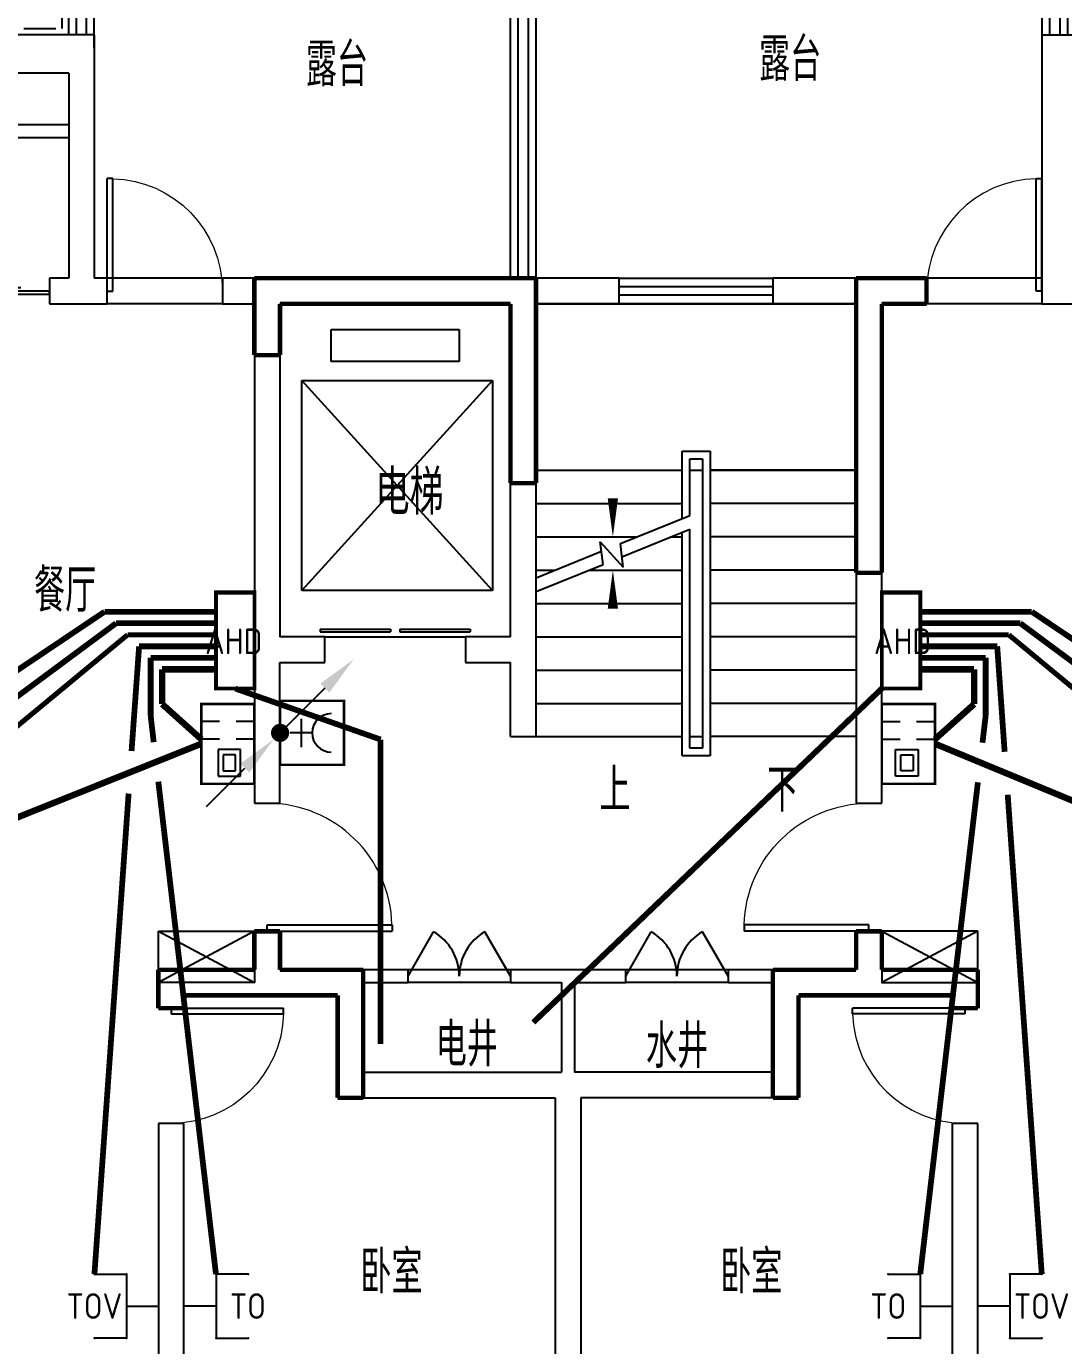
# Model space of a CAD drawing. Extents: x -993182 to -819982, y 169304 to 600104.
# Drawn here: x -854380 to -846278, y 336799 to 347101 of the extents above; entities that cross this region are included whole.
import ezdxf
from ezdxf.enums import TextEntityAlignment as Align

# ---------------------------------------------------------------- set-up
doc = ezdxf.new("R2010")
doc.units = 0
doc.header["$LTSCALE"] = 1000
doc.header["$MEASUREMENT"] = 0
doc.linetypes.add('DASH', pattern=[0.35, 0.25, -0.1])
for name, color, linetype in [('DIM_SYMB', 3, 'Continuous'), ('EQUIP-安防', 3, 'Continuous'), ('EQUIP-消防', 3, 'Continuous'), ('EQUIP-通讯', 3, 'Continuous'), ('kan', 146, 'Continuous'), ('LWIRE', 4, 'Continuous'), ('PUB_TEXT', 7, 'Continuous'), ('STAIR', 2, 'Continuous'), ('WALL', 4, 'Continuous'), ('WINDOW', 2, 'Continuous'), ('WIRE-信号', 4, 'TG_S'), ('WIRE-综合布线', 5, 'TG_GCS'), ('WIRE-网络', 6, 'TG_TD'), ('WIRE-通讯', 4, 'TG_TP'), ('家具', 187, 'Continuous'), ('屋面', 139, 'Continuous'), ('栏杆', 169, 'Continuous'), ('面层', 215, 'Continuous')]:
    doc.layers.add(name, color=color, linetype=linetype)
doc.styles.add('_TCH_DIM', font='SIMPLEX', dxfattribs={"bigfont": 'GBCBIG'})
doc.styles.add('_TEL_ATTDEF', font='GBENOR', dxfattribs={"width": 0.8, "height": 3, "bigfont": 'GBCBIG'})
doc.styles.add('_TEL_DIM', font='ICED', dxfattribs={"width": 0.8, "height": 3.5, "bigfont": 'BZHZ'})
doc.styles.add('hnurban', font='tssdeng.shx', dxfattribs={"width": 0.8, "bigfont": 'tssdchn.shx'})
doc.styles.get("Standard").update_dxf_attribs({"font": 'gbenor.shx', "bigfont": 'gbcbig.shx'})
doc.styles.add('TG_LINETYPE', font='ICED', dxfattribs={"width": 0.8, "height": 2, "bigfont": 'BZHZ'})
doc.linetypes.add('TG_GCS', pattern='A,1,-0.6,["GCS",TG_LINETYPE,S=0.1,R=0,X=-0.52,Y=-0.1],0', length=1.6)
doc.linetypes.add('TG_S', pattern='A,1,-0.3,["S",TG_LINETYPE,S=0.1,R=0,X=-0.23,Y=-0.1],0', length=1.3)
doc.linetypes.add('TG_TD', pattern='A,1,-0.45,["TD",TG_LINETYPE,S=0.1,R=0,X=-0.38,Y=-0.1],0', length=1.45)
doc.linetypes.add('TG_TD+TV', pattern='A,1,-0.9,["TD+TV",TG_LINETYPE,S=0.1,R=0,X=-0.82,Y=-0.1],0', length=1.9)
doc.linetypes.add('TG_TP', pattern='A,1,-0.45,["TP",TG_LINETYPE,S=0.1,R=0,X=-0.38,Y=-0.1],0', length=1.45)
doc.linetypes.add('TG_WS', pattern='A,1,-0.45,["WS",TG_LINETYPE,S=0.1,R=0,X=-0.38,Y=-0.1],0', length=1.45)

# ---------------------------------------------------------------- blocks, each defined once
blk = doc.blocks.new('q3')
at = {"color": 3, "const_width": 35}
for points in [[(-482886, -443888), (-482886, -443288)], [(-482886, -443288), (-480686, -443288)], [(-480686, -444888), (-480686, -443288)], [(-478186, -445588), (-478186, -443288)], [(-478186, -443288), (-477636, -443288)], [(-477636, -443288), (-477636, -443488)], [(-482686, -443888), (-482686, -443488)], [(-482686, -443488), (-480886, -443488)], [(-480886, -444888), (-480886, -443488)], [(-477986, -445588), (-477986, -443488)], [(-477986, -443488), (-477636, -443488)], [(-482686, -443888), (-482886, -443888)], [(-480686, -444888), (-480886, -444888)], [(-477986, -445588), (-478186, -445588)], [(-482886, -448688), (-482886, -448388)], [(-482886, -448388), (-482686, -448388)], [(-482686, -448688), (-482686, -448388)], [(-478186, -448688), (-478186, -448388)], [(-478186, -448388), (-477986, -448388)], [(-477986, -448688), (-477986, -448388)], [(-483636, -448688), (-482886, -448688)], [(-483636, -448988), (-483636, -448688)], [(-482686, -448688), (-482036, -448688)], [(-482036, -449688), (-482036, -448688)], [(-478836, -448688), (-478186, -448688)], [(-478836, -449688), (-478836, -448688)], [(-477986, -448688), (-477236, -448688)], [(-477236, -448988), (-477236, -448688)], [(-483436, -448888), (-482886, -448888)], [(-483436, -448988), (-483436, -448888)], [(-482886, -448888), (-482236, -448888)], [(-482236, -449688), (-482236, -448888)], [(-478636, -448888), (-477986, -448888)], [(-478636, -449688), (-478636, -448888)], [(-477986, -448888), (-477436, -448888)], [(-477436, -448988), (-477436, -448888)], [(-483436, -448988), (-483636, -448988)], [(-477236, -448988), (-477436, -448988)], [(-482036, -449688), (-482236, -449688)], [(-478636, -449688), (-478836, -449688)]]:
    blk.add_lwpolyline(points, dxfattribs=at)
blk = doc.blocks.new('$DorLib2D$00000231')
at = {"color": 0}
for p, q in [((-0.5, 0), (-0.25, 0.433)), ((0.5, 0), (0.25, 0.433))]:
    blk.add_line(p, q, dxfattribs=at)
for centre, start, end in [((-0.5, 0), 0, 60), ((0.5, 0), 120, 180)]:
    blk.add_arc(centre, 0.5, start, end, dxfattribs=at)
blk = doc.blocks.new('$DorLib2D$00000001')
for p, q in [((0.45, 0.975), (0.5, 0.975)), ((0.45, 0), (0.45, 0.975)), ((0.5, 0), (0.5, 0.975)), ((0.5, 0), (0.45, 0))]:
    blk.add_line(p, q)
at = {"lineweight": 13}
blk.add_arc((0.475, 0), 0.975, 91.4693, 180, dxfattribs=at)
blk = doc.blocks.new('$DorLib2D$00000127')
at = {"color": 0, "linetype": 'Continuous'}
for p, q in [((-0.0333, 0.7949), (-0.5333, 0.7949)), ((-0.5333, 0.7949), (-0.5333, 0.6904)), ((-0.0333, 0.7949), (-0.0333, 0.6904)), ((0.0333, 0.7949), (0.0333, 0.6904)), ((0.5333, 0.7949), (0.0333, 0.7949)), ((0.5333, 0.7949), (0.5333, 0.6904)), ((-0.0333, 0.6904), (-0.5333, 0.6904)), ((0.5333, 0.6904), (0.0333, 0.6904)), ((0.5, 0.5), (-0.5, 0.5))]:
    blk.add_line(p, q, dxfattribs=at)
blk = doc.blocks.new('$WINLIB2D$00000001')
at = {"color": 0}
for points in [[(-0.5, 0.5), (-0.5, -0.5)], [(-0.5, 0.5), (0.5, 0.5)], [(0.5, -0.5), (0.5, 0.5)], [(0.5, 0.1667), (-0.5, 0.1667)], [(0.5, -0.1667), (-0.5, -0.1667)], [(-0.5, -0.5), (0.5, -0.5)]]:
    blk.add_lwpolyline(points, dxfattribs=at)
blk = doc.blocks.new('$DorLib2D$00000131')
at = {"color": 0, "linetype": 'Continuous'}
for p, q in [((0.15, 0.125), (0.2319, 0.1973)), ((0.2319, 0.1973), (0.2319, 0.125)), ((-0.5, 0.125), (-0.5, 0)), ((0.0192, 0.125), (-0.5, 0.125)), ((0.0192, 0), (0.0192, 0.125)), ((0.35, 0.125), (0.15, 0.125)), ((-0.5, 0), (0.0192, 0)), ((-0.024, 0), (0.5, 0)), ((-0.024, -0.125), (-0.024, 0)), ((0.5, 0), (0.5, -0.125)), ((-0.35, -0.125), (-0.15, -0.125)), ((-0.2319, -0.1973), (-0.2319, -0.125)), ((-0.15, -0.125), (-0.2319, -0.1973)), ((0.5, -0.125), (-0.024, -0.125))]:
    blk.add_line(p, q, dxfattribs=at)
blk = doc.blocks.new('5#、7#楼参照')
at = {"layer": 'DIM_SYMB'}
for points in [[(-209658.8, -402894.6, 0, 0, 0), (-209658.8, -400034.6, 0, 0, 0), (-210958.8, -400034.6, 0, 0, 0), (-210958.8, -401204.6, 0, 80, 0), (-210958.8, -400904.6, 0, 0, 0)], [(-210958.8, -402894.6, 0, 0, 0), (-210958.8, -401464.6, 0, 80, 0), (-210958.8, -401764.6, 0, 0, 0)]]:
    blk.add_lwpolyline(points, format="xyseb", dxfattribs=at)
at = {"layer": 'kan'}
for p, q in [((-211758.8, -399184.6), (-211758.8, -395784.6)), ((-211558.8, -399184.6), (-211558.8, -395784.6)), ((-211758.8, -399184.6), (-211558.8, -399184.6))]:
    blk.add_line(p, q, dxfattribs=at)
at = {"layer": 'kan', "color": 124}
for p, q in [((-218808.8, -397984.6), (-215208.8, -397984.6)), ((-218808.8, -398084.6), (-215208.8, -398084.6))]:
    blk.add_line(p, q, dxfattribs=at)
at = {"layer": 'kan'}
for points in [[(-215208.8, -397284.6), (-215208.8, -395584.6), (-207408.8, -395584.6), (-207408.8, -397284.6)], [(-215008.8, -397384.6), (-215008.8, -395784.6), (-207608.8, -395784.6), (-207608.8, -397384.6)]]:
    blk.add_lwpolyline(points, dxfattribs=at)
at = {"layer": 'STAIR'}
for p, q in [((-209058.8, -399384.6), (-211558.8, -399384.6)), ((-211558.8, -399384.6), (-211558.8, -400684.6)), ((-209058.8, -400684.6), (-209058.8, -399384.6)), ((-210418.8, -401061.6), (-210418.8, -400534.6)), ((-210418.8, -400534.6), (-210198.8, -400534.6)), ((-210358.8, -401037.3), (-210358.8, -400594.6)), ((-210358.8, -400594.6), (-210258.8, -400594.6)), ((-210258.8, -400594.6), (-210258.8, -402854.6)), ((-210198.8, -400534.6), (-210198.8, -402914.6)), ((-211558.8, -401523.9), (-211558.8, -400684.6)), ((-211558.8, -400684.6), (-210418.8, -400684.6)), ((-211558.8, -400684.6), (-210418.8, -400684.6)), ((-210358.8, -401037.3), (-210358.8, -400684.6)), ((-210358.8, -400684.6), (-210258.8, -400684.6)), ((-210258.8, -400684.6), (-210258.8, -402764.6)), ((-209058.8, -400684.6), (-210198.8, -400684.6)), ((-210198.8, -400684.6), (-209058.8, -400684.6)), ((-209058.8, -400684.6), (-209058.8, -402764.6)), ((-211558.8, -400944.6), (-210418.8, -400944.6)), ((-210900.4, -401256.9), (-210358.8, -401037.3)), ((-209058.8, -400944.6), (-210198.8, -400944.6)), ((-210887.7, -401359.7), (-210358.8, -401145.2)), ((-210358.8, -402764.6), (-210358.8, -401145.2)), ((-210358.8, -402854.6), (-210358.8, -401145.2)), ((-211558.8, -401204.6), (-210771.3, -401204.6)), ((-211035.7, -401419.7), (-211057.6, -401242.6)), ((-211057.6, -401242.6), (-210877.4, -401442.3)), ((-210505.1, -401204.6), (-210418.8, -401204.6)), ((-210418.8, -402914.6), (-210418.8, -401169.6)), ((-209058.8, -401204.6), (-210198.8, -401204.6)), ((-211558.8, -401523.9), (-211048.4, -401317)), ((-210877.4, -401442.3), (-210900.4, -401256.9)), ((-211558.8, -401631.8), (-211035.7, -401419.7)), ((-211558.8, -401464.6), (-211412.5, -401464.6)), ((-211146.3, -401464.6), (-210418.8, -401464.6)), ((-209058.8, -401464.6), (-210198.8, -401464.6)), ((-211558.8, -402764.6), (-211558.8, -401631.8)), ((-211558.8, -401724.6), (-210418.8, -401724.6)), ((-209058.8, -401724.6), (-210198.8, -401724.6)), ((-211558.8, -401984.6), (-210418.8, -401984.6)), ((-209058.8, -401984.6), (-210198.8, -401984.6)), ((-211558.8, -402244.6), (-210418.8, -402244.6)), ((-209058.8, -402244.6), (-210198.8, -402244.6)), ((-211558.8, -402504.6), (-210418.8, -402504.6)), ((-209058.8, -402504.6), (-210198.8, -402504.6)), ((-211558.8, -402764.6), (-210418.8, -402764.6)), ((-210358.8, -402764.6), (-210258.8, -402764.6)), ((-209058.8, -402764.6), (-210198.8, -402764.6)), ((-210258.8, -402854.6), (-210358.8, -402854.6)), ((-210198.8, -402914.6), (-210418.8, -402914.6))]:
    blk.add_line(p, q, dxfattribs=at)
at = {"layer": 'STAIR', "color": 197}
for p, q in [((-213158.8, -399834.6, 76423.5), (-213158.8, -399584.6, 76423.5)), ((-213158.8, -399584.6, 76423.5), (-212158.8, -399584.6, 76423.5)), ((-212158.8, -399584.6, 76423.5), (-212158.8, -399834.6, 76423.5)), ((-212158.8, -399834.6, 76423.5), (-213158.8, -399834.6, 76423.5)), ((-213388.4, -401622.2, 76423.5), (-213388.4, -399984.6, 76423.5)), ((-213388.4, -399984.6, 76423.5), (-211899.8, -399984.6, 76423.5)), ((-211899.8, -399984.6, 76423.5), (-213388.4, -401622.2, 76423.5)), ((-211899.8, -401622.2, 76423.5), (-213388.4, -399984.6, 76423.5)), ((-211899.8, -399984.6, 76423.5), (-211899.8, -401622.2, 76423.5)), ((-211899.8, -401622.2, 76423.5), (-213388.4, -401622.2, 76423.5))]:
    blk.add_line(p, q, dxfattribs=at)
at = {"layer": 'WALL'}
for p, q in [((-215008.8, -397284.6), (-215608.8, -397284.6)), ((-215008.8, -397284.6), (-215008.8, -399184.6)), ((-207608.8, -397284.6), (-207608.8, -399184.6)), ((-207608.8, -397284.6), (-207008.8, -397284.6)), ((-215208.8, -397584.6), (-215608.8, -397584.6)), ((-215208.8, -397584.6), (-215208.8, -399184.6)), ((-215208.8, -399184.6), (-215358.8, -399184.6)), ((-215358.8, -399184.6), (-215358.8, -399384.6)), ((-214908.8, -399184.6), (-215008.8, -399184.6)), ((-214908.8, -399384.6), (-214908.8, -399184.6)), ((-213658.8, -399184.6), (-214008.8, -399184.6)), ((-214008.8, -399184.6), (-214008.8, -399384.6)), ((-211658.8, -399184.6), (-213658.8, -399184.6)), ((-210908.8, -399184.6), (-211658.8, -399184.6)), ((-210908.8, -399384.6), (-210908.8, -399184.6)), ((-208958.8, -399184.6), (-209708.8, -399184.6)), ((-209708.8, -399184.6), (-209708.8, -399384.6)), ((-208508.8, -399184.6), (-208958.8, -399184.6)), ((-208508.8, -399384.6), (-208508.8, -399184.6)), ((-207608.8, -399184.6), (-207608.8, -399384.6)), ((-215358.8, -399384.6), (-215108.8, -399384.6)), ((-215108.8, -399384.6), (-214908.8, -399384.6)), ((-214008.8, -399384.6), (-213758.8, -399384.6)), ((-213758.8, -399384.6), (-213758.8, -402084.6)), ((-213558.8, -399384.6), (-213558.8, -401984.6)), ((-211758.8, -399384.6), (-213558.8, -399384.6)), ((-211758.8, -401984.6), (-211758.8, -399384.6)), ((-211558.8, -402084.6), (-211558.8, -399384.6)), ((-211558.8, -399384.6), (-210908.8, -399384.6)), ((-209708.8, -399384.6), (-209058.8, -399384.6)), ((-209058.8, -399384.6), (-209058.8, -403284.6)), ((-208858.8, -403284.6), (-208858.8, -399384.6)), ((-208858.8, -399384.6), (-208508.8, -399384.6)), ((-207608.8, -399384.6), (-207508.8, -399384.6)), ((-207508.8, -399384.6), (-207258.8, -399384.6)), ((-213208.8, -401984.6), (-213558.8, -401984.6)), ((-213208.8, -402184.6), (-213208.8, -401984.6)), ((-211758.8, -401984.6), (-212108.8, -401984.6)), ((-212108.8, -401984.6), (-212108.8, -402184.6)), ((-213758.8, -402084.6), (-213758.8, -403284.6)), ((-211558.8, -402764.6), (-211558.8, -402084.6)), ((-213558.8, -403284.6), (-213558.8, -402184.6)), ((-213558.8, -402184.6), (-213208.8, -402184.6)), ((-212108.8, -402184.6), (-211758.8, -402184.6)), ((-211758.8, -402764.6), (-211758.8, -402184.6)), ((-211758.8, -402764.6), (-211558.8, -402764.6)), ((-213758.8, -403284.6), (-213558.8, -403284.6)), ((-209058.8, -403284.6), (-208858.8, -403284.6)), ((-213558.8, -404284.6), (-213758.8, -404284.6)), ((-213758.8, -404284.6), (-213758.8, -404584.6)), ((-213558.8, -404584.6), (-213558.8, -404284.6)), ((-208858.8, -404284.6), (-209058.8, -404284.6)), ((-209058.8, -404284.6), (-209058.8, -404584.6)), ((-208858.8, -404584.6), (-208858.8, -404284.6)), ((-214508.8, -404584.6), (-214508.8, -404884.6)), ((-214508.8, -404584.6), (-213758.8, -404584.6)), ((-213558.8, -404584.6), (-213008.8, -404584.6)), ((-212558.8, -404584.6), (-213008.8, -404584.6)), ((-212558.8, -404684.6), (-212558.8, -404584.6)), ((-211308.8, -404584.6), (-211758.8, -404584.6)), ((-211758.8, -404584.6), (-211758.8, -404684.6)), ((-210858.8, -404584.6), (-211308.8, -404584.6)), ((-210858.8, -404684.6), (-210858.8, -404584.6)), ((-209708.8, -404584.6), (-210058.8, -404584.6)), ((-210058.8, -404584.6), (-210058.8, -404684.6)), ((-209608.8, -404584.6), (-209708.8, -404584.6)), ((-209058.8, -404584.6), (-209608.8, -404584.6)), ((-208108.8, -404584.6), (-208858.8, -404584.6)), ((-208108.8, -404884.6), (-208108.8, -404584.6)), ((-212908.8, -404684.6), (-212908.8, -405384.6)), ((-212908.8, -404684.6), (-212558.8, -404684.6)), ((-211758.8, -404684.6), (-211358.8, -404684.6)), ((-211358.8, -404684.6), (-211358.8, -405384.6)), ((-211258.8, -404684.6), (-211258.8, -405384.6)), ((-211258.8, -404684.6), (-210858.8, -404684.6)), ((-210058.8, -404684.6), (-209708.8, -404684.6)), ((-209708.8, -404784.6), (-209708.8, -404684.6)), ((-214308.8, -404884.6), (-214308.8, -404784.6)), ((-214308.8, -404784.6), (-213658.8, -404784.6)), ((-213658.8, -404784.6), (-213108.8, -404784.6)), ((-213108.8, -404784.6), (-213108.8, -405584.6)), ((-209708.8, -404784.6), (-209708.8, -405384.6)), ((-209708.8, -404784.6), (-209708.8, -404784.6)), ((-209508.8, -404784.6), (-209508.8, -405584.6)), ((-208958.8, -404784.6), (-209508.8, -404784.6)), ((-208308.8, -404784.6), (-208958.8, -404784.6)), ((-208308.8, -404784.6), (-208308.8, -404884.6)), ((-214508.8, -404884.6), (-214308.8, -404884.6)), ((-208308.8, -404884.6), (-208108.8, -404884.6)), ((-212908.8, -405384.6), (-211358.8, -405384.6)), ((-209708.8, -405384.6), (-211258.8, -405384.6)), ((-213108.8, -405584.6), (-211408.8, -405584.6)), ((-211408.8, -405584.6), (-211408.8, -408684.6)), ((-209508.8, -405584.6), (-211208.8, -405584.6)), ((-211208.8, -405584.6), (-211208.8, -408684.6)), ((-214308.8, -405784.6), (-214508.8, -405784.6)), ((-214508.8, -405784.6), (-214508.8, -408784.6)), ((-214308.8, -408684.6), (-214308.8, -405784.6)), ((-208108.8, -405784.6), (-208308.8, -405784.6)), ((-208308.8, -405784.6), (-208308.8, -408684.6)), ((-208108.8, -408784.6), (-208108.8, -405784.6))]:
    blk.add_line(p, q, dxfattribs=at)
at = {"layer": 'WINDOW'}
for p, q in [((-214008.8, -399184.6), (-214908.8, -399184.6)), ((-207608.8, -399184.6), (-208508.8, -399184.6)), ((-214008.8, -399384.6), (-214908.8, -399384.6)), ((-207608.8, -399384.6), (-208508.8, -399384.6)), ((-211758.8, -404584.6, 0), (-212558.8, -404584.6, 0)), ((-210058.8, -404584.6, 0), (-210858.8, -404584.6, 0)), ((-211758.8, -404684.6, 0), (-212558.8, -404684.6, 0)), ((-210058.8, -404684.6, 0), (-210858.8, -404684.6, 0))]:
    blk.add_line(p, q, dxfattribs=at)
at = {"layer": '家具'}
for points in [[(-214508.8, -404284.6), (-213758.8, -404284.6), (-213758.8, -404684.6), (-214508.8, -404684.6)], [(-208108.8, -404284.6), (-208858.8, -404284.6), (-208858.8, -404684.6), (-208108.8, -404684.6)]]:
    blk.add_lwpolyline(points, close=True, dxfattribs=at)
for points in [[(-213758.8, -404284.6), (-214508.8, -404684.6)], [(-214508.8, -404284.6), (-213758.8, -404684.6)], [(-208858.8, -404284.6), (-208108.8, -404684.6)], [(-208108.8, -404284.6), (-208858.8, -404684.6)]]:
    blk.add_lwpolyline(points, dxfattribs=at)
at = {"layer": '屋面', "color": 190, "linetype": 'DASH'}
blk.add_lwpolyline([(-207358.8, -395534.6), (-207358.8, -397234.6), (-203558.8, -397234.6), (-203558.8, -398834.6), (-198458.8, -398834.6), (-198458.8, -406434.6), (-200158.8, -406434.6), (-200158.8, -410434.6), (-202908.8, -410434.6), (-202908.8, -411834.6), (-209058.8, -411834.6), (-209058.8, -409734.6), (-213558.8, -409734.6), (-213558.8, -411834.6), (-219708.8, -411834.6), (-219708.8, -410434.6), (-222458.8, -410434.6), (-222458.8, -406434.6), (-224158.8, -406434.6), (-224158.8, -398834.6), (-219058.8, -398834.6), (-219058.8, -397234.6), (-215258.8, -397234.6), (-215258.8, -395534.6)], close=True, dxfattribs=at)
at = {"layer": '栏杆'}
for p, q in [((-211698.8, -399184.6), (-211698.8, -395784.6)), ((-211618.8, -399184.6), (-211618.8, -395784.6))]:
    blk.add_line(p, q, dxfattribs=at)
for points in [[(-215148.8, -397284.6), (-215148.8, -395644.6), (-207468.8, -395644.6), (-207468.8, -397284.6)], [(-215068.8, -397284.6), (-215068.8, -395724.6), (-207548.8, -395724.6), (-207548.8, -397284.6)]]:
    blk.add_lwpolyline(points, dxfattribs=at)
at = {"layer": 'WINDOW'}
for name, p, xscale, yscale, zscale, rotation in [('$DorLib2D$00000001', (-214458.8, -399284.6), 900, -900, 900, 179.9999999902087), ('$DorLib2D$00000001', (-208058.8, -399284.6), -900, -900, -900, 180.0000001412775), ('$WINLIB2D$00000001', (-210308.8, -399284.6), -1200, 200, -1200, 179.9999999034835), ('$DorLib2D$00000131', (-216108.8, -399284.6), 1500, 200, 1500, 179.9999999902066), ('$DorLib2D$00000127', (-212658.8, -402084.6), 1100, -200, 1100, 180), ('$DorLib2D$00000001', (-213658.8, -403784.6), 1000, 1000, 1000, 270), ('$DorLib2D$00000001', (-208958.8, -403784.6), 1000, -1000, 1000, 270), ('$DorLib2D$00000231', (-212158.8, -404634.6), -800, -800, -800, 180.0000000000118), ('$DorLib2D$00000231', (-210458.8, -404634.6), -800, -800, -800, 180.0000000000125), ('$DorLib2D$00000001', (-214408.8, -405334.6), 900, -900, 900, 90), ('$DorLib2D$00000001', (-208208.8, -405334.6), 900, 900, 900, 89.99999999996461)]:
    blk.add_blockref(name, p, dxfattribs=dict(at, xscale=xscale, yscale=yscale, zscale=zscale, rotation=rotation))
at = {"layer": '面层'}
blk.add_blockref('q3', (269127.2, 44103.1), dxfattribs=at)
at = {"layer": 'DIM_SYMB', "color": 7, "style": '_TCH_DIM'}
for s, p in [('上', (-211063.1, -403349.6)), ('下', (-209753.7, -403349.6))]:
    blk.add_text(s, height=337.6, dxfattribs=at).set_placement(p)
blk = doc.blocks.new('$equip$00001847')
for p, q in [((-0.5, 0.499), (-0.5, 0.999)), ((0.5, 0.999), (0.5, 0.499)), ((0.5, 0.499), (-0.5, 0.499)), ((0, 0.5), (0, 0))]:
    blk.add_line(p, q)
for p in [(-0.5, 0.999), (0.5, 0.999), (-0.5, 0.499), (0.5, 0.499), (0, 0)]:
    blk.add_point(p)
at = {"color": 7, "style": '_TEL_DIM'}
blk.add_attdef('$TEXT$', text='', height=0.4, dxfattribs=at).set_placement((0, 0.999), align=Align.MIDDLE_CENTER)
at = {"color": 7, "style": '_TEL_DIM', "flags": 1}
blk.add_attdef('A', text='', height=0.00002, dxfattribs=at).set_placement((0, 0), align=Align.MIDDLE_CENTER)
blk = doc.blocks.new('$equip$00002334')
for p, q in [((-0.75, 0.304), (-0.75, -0.296)), ((0.75, 0.304), (-0.75, 0.304)), ((0.75, -0.296), (0.75, 0.304)), ((-0.75, -0.296), (0.75, -0.296))]:
    blk.add_line(p, q)
at = {"const_width": 0.06}
blk.add_lwpolyline([(-0.75, 0.304), (0.75, 0.304), (0.75, -0.296), (-0.75, -0.296), (-0.75, 0.304), (0.75, 0.304)], dxfattribs=at)
for p in [(0, 0.304), (-0.75, 0.004), (0.75, 0.004), (0, -0.296)]:
    blk.add_point(p)
at = {"color": 7, "style": '_TEL_DIM'}
blk.add_attdef('$TEXT$', text='', height=0.4, dxfattribs=at).set_placement((-0.012, 0.028), align=Align.MIDDLE_CENTER)
at = {"color": 7, "flags": 1}
blk.add_attdef('A', text='', height=0.00002, dxfattribs=at).set_placement((0, 0), align=Align.MIDDLE_CENTER)
blk = doc.blocks.new('$equip$00002625')
at = {"linetype": 'Continuous'}
for p, q in [((-0.625, -0.415), (-0.625, 0.415)), ((-0.625, 0.415), (0.625, 0.415)), ((0.071, 0.129), (0.071, 0.415)), ((0.35, 0.129), (0.35, 0.415)), ((0.625, 0.415), (0.625, -0.415)), ((0.071, -0.415), (0.071, -0.129)), ((0.35, -0.415), (0.35, -0.129)), ((0.625, -0.415), (-0.625, -0.415))]:
    blk.add_line(p, q, dxfattribs=at)
for p, q in [((-0.092, 0.153), (-0.504, 0.153)), ((-0.504, 0.153), (-0.504, -0.199)), ((-0.172, 0.073), (-0.424, 0.073)), ((-0.424, 0.073), (-0.424, -0.119)), ((-0.172, -0.119), (-0.172, 0.073)), ((-0.092, -0.199), (-0.092, 0.153)), ((-0.504, -0.199), (-0.092, -0.199)), ((-0.424, -0.119), (-0.172, -0.119))]:
    blk.add_line(p, q)
at = {"const_width": 0.04}
blk.add_lwpolyline([(-0.625, 0.415), (0.625, 0.415), (0.625, -0.415), (-0.625, -0.415), (-0.625, 0.415), (0.625, 0.415)], dxfattribs=at)
for p in [(0, 0.415), (-0.625, 0), (0.625, 0), (0, -0.415)]:
    blk.add_point(p)
at = {"color": 7, "style": '_TEL_DIM', "flags": 1}
blk.add_attdef('A', text='', height=0.000025, dxfattribs=at).set_placement((0, 0), align=Align.MIDDLE_CENTER)
blk = doc.blocks.new('$equip$00002656')
for p, q in [((-0.5, 1), (-0.5, 0)), ((0.5, 1), (-0.5, 1)), ((0.5, 0), (0.5, 1)), ((0, 0.5), (0, 0.15)), ((-0.219, 0.331), (0.222, 0.331)), ((-0.5, 0), (0.5, 0))]:
    blk.add_line(p, q)
at = {"const_width": 0.04}
blk.add_lwpolyline([(-0.5, 1), (0.5, 1), (0.5, 0), (-0.5, 0), (-0.5, 1), (0.5, 1)], dxfattribs=at)
blk.add_arc((0, 0.8), 0.3, 180, 0)
for p in [(0, 1), (-0.5, 0.5), (0.5, 0.5), (0, 0)]:
    blk.add_point(p)
at = {"color": 7, "flags": 1}
for tag, height, p in [('B', 0.4, (0.762, 0.292)), ('A', 0.00002, (0, 0))]:
    blk.add_attdef(tag, text='', height=height, dxfattribs=at).set_placement(p, align=Align.MIDDLE_CENTER)
blk = doc.blocks.new('$TelecSys$00000081')
for p, q in [((0.104, 0.104), (0.104, 0.104)), ((-0.104, -0.104), (-0.104, -0.104)), ((-1.15, -1.15), (-0.55, -0.55))]:
    blk.add_line(p, q)
at = {"const_width": 0.142}
blk.add_lwpolyline([(0.071, 0, 1), (-0.071, 0, 1)], format="xyb", close=True, dxfattribs=at)
blk.add_solid([(-0.62, -0.48), (-0.48, -0.62), (-0.1, -0.1)])
at = {"width": 0.8, "flags": 9}
blk.add_attdef('A', (0, 0), '', height=0.00002, rotation=180, dxfattribs=at)
blk = doc.blocks.new('$TelecSys$00000079')
for p, q in [((0.7, 0.7), (0, 0)), ((0.104, 0.104), (0.104, 0.104)), ((-0.104, -0.104), (-0.104, -0.104))]:
    blk.add_line(p, q)
at = {"const_width": 0.142}
blk.add_lwpolyline([(-0.071, 0, 1), (0.071, 0, 1)], format="xyb", close=True, dxfattribs=at)
blk.add_solid([(0.63, 0.77), (0.77, 0.63), (1.15, 1.15)])
at = {"width": 0.8, "flags": 9}
blk.add_attdef('A', (0, 0), '', height=0.00002, dxfattribs=at)

msp = doc.modelspace()

# ---------------------------------------------------------------- linework, layer by layer
at = {"layer": 'WIRE-信号', "linetype": 'TG_WS', "const_width": 50}
for points in [[(-852898, 342080), (-853319, 342080)], [(-853319, 342080), (-853319, 341809)], [(-847398, 342080), (-846977, 342080)], [(-846977, 342080), (-846977, 341809)], [(-853319, 341809), (-853013, 341534)], [(-846977, 341809), (-847283, 341534)], [(-857213, 339817), (-853013, 341499)], [(-843096, 339767), (-847283, 341499)]]:
    msp.add_lwpolyline(points, dxfattribs=at)
at = {"layer": 'WIRE-综合布线', "linetype": 'TG_GCS', "const_width": 45}
for points in [[(-851613, 341532), (-852748, 341930)], [(-847698, 341930), (-850420, 339323)], [(-851613, 339155), (-851613, 341532)]]:
    msp.add_lwpolyline(points, dxfattribs=at)
at = {"layer": 'WIRE-网络', "linetype": 'TG_TD', "const_width": 45}
for points in [[(-855848, 341134), (-853769, 342530)], [(-853769, 342530), (-852898, 342530)], [(-847398, 342530), (-846527, 342530)], [(-846527, 342530), (-844448, 341134)], [(-853409, 342170), (-852898, 342170)], [(-853409, 341719), (-853409, 342170)], [(-847398, 342170), (-846887, 342170)], [(-846887, 341719), (-846887, 342170)], [(-853409, 341719), (-853385, 341511)], [(-846912, 341507), (-846887, 341719)], [(-853349, 341203), (-852899, 337358)], [(-847398, 337358), (-846948, 341198)]]:
    msp.add_lwpolyline(points, dxfattribs=at)
at = {"layer": 'WIRE-网络', "linetype": 'TG_TD+TV', "const_width": 45}
for points in [[(-857048, 339942), (-853679, 342440)], [(-853679, 342440), (-852898, 342440)], [(-847398, 342440), (-846617, 342440)], [(-846617, 342440), (-843249, 339942)], [(-853558, 341442), (-853499, 342260)], [(-853499, 342260), (-852898, 342260)], [(-847398, 342260), (-846797, 342260)], [(-846797, 342260), (-846739, 341436)], [(-853848, 337358), (-853581, 341110)], [(-846715, 341101), (-846449, 337358)]]:
    msp.add_lwpolyline(points, dxfattribs=at)
at = {"layer": 'WIRE-通讯', "color": 4, "linetype": 'TG_TP', "const_width": 40}
for points in [[(-855742, 340568), (-853589, 342350)], [(-853589, 342350), (-852898, 342350)], [(-847398, 342350), (-846707, 342350)], [(-846707, 342350), (-844469, 340497)]]:
    msp.add_lwpolyline(points, dxfattribs=at)

# ---------------------------------------------------------------- block references
at = {"layer": 'EQUIP-安防', "yscale": 500, "zscale": 500}
for p, xscale, rotation in [((-852806, 341499), 500, 89.99999999810828), ((-847491, 341499), -500, 269.9999999981157)]:
    msp.add_blockref('$equip$00002625', p, dxfattribs=dict(at, xscale=xscale, rotation=rotation))
at = {"layer": 'EQUIP-消防', "xscale": 500, "yscale": 500, "zscale": 500, "rotation": 270}
msp.add_blockref('$equip$00002656', (-852398, 341584), dxfattribs=at)
at = {"layer": 'EQUIP-通讯'}
ref = msp.add_blockref('$equip$00002334', (-852746, 342305), dxfattribs=dict(at, xscale=500, yscale=500, zscale=500, rotation=89.99999999810828))
ref.add_attrib('$TEXT$', 'AHD', dxfattribs={"layer": '0', "color": 7, "height": 200, "rotation": 360, "style": '_TEL_ATTDEF'}).set_placement((-852760, 342299), align=Align.MIDDLE_CENTER)
ref = msp.add_blockref('$equip$00002334', (-847550, 342305), dxfattribs=dict(at, xscale=-500, yscale=500, zscale=500, rotation=269.9999999981157))
ref.add_attrib('$TEXT$', 'AHD', dxfattribs={"layer": '0', "color": 7, "height": 200, "rotation": 360, "style": '_TEL_ATTDEF'}).set_placement((-847536, 342299), align=Align.MIDDLE_CENTER)
ref = msp.add_blockref('$equip$00001847', (-853348, 337108), dxfattribs=dict(at, xscale=500, yscale=500, zscale=500, rotation=89.99999999810849))
ref.add_attrib('$TEXT$', 'TOV', dxfattribs={"layer": '0', "color": 7, "height": 200, "rotation": 360, "style": '_TEL_ATTDEF'}).set_placement((-853848, 337108), align=Align.MIDDLE_CENTER)
ref = msp.add_blockref('$equip$00001847', (-853148, 337108), dxfattribs=dict(at, xscale=-500, yscale=500, zscale=500, rotation=269.9999999981063))
ref.add_attrib('$TEXT$', 'TO', dxfattribs={"layer": '0', "color": 7, "height": 200, "rotation": 360, "style": '_TEL_ATTDEF'}).set_placement((-852649, 337108), align=Align.MIDDLE_CENTER)
ref = msp.add_blockref('$equip$00001847', (-847148, 337108), dxfattribs=dict(at, xscale=500, yscale=500, zscale=500, rotation=89.99999999811776))
ref.add_attrib('$TEXT$', 'TO', dxfattribs={"layer": '0', "color": 7, "height": 200, "rotation": 360, "style": '_TEL_ATTDEF'}).set_placement((-847648, 337108), align=Align.MIDDLE_CENTER)
ref = msp.add_blockref('$equip$00001847', (-846948, 337108), dxfattribs=dict(at, xscale=-500, yscale=500, zscale=500, rotation=269.9999999981155))
ref.add_attrib('$TEXT$', 'TOV', dxfattribs={"layer": '0', "color": 7, "height": 200, "rotation": 360, "style": '_TEL_ATTDEF'}).set_placement((-846449, 337108), align=Align.MIDDLE_CENTER)
at = {"layer": 'LWIRE', "xscale": 500, "yscale": 500, "zscale": 500}
for name in ['$TelecSys$00000079', '$TelecSys$00000081']:
    msp.add_blockref(name, (-852398, 341584), dxfattribs=at)
at = {"layer": '面层'}
msp.add_blockref('5#、7#楼参照', (-638840, 744319), dxfattribs=at)

# ---------------------------------------------------------------- texts
at = {"layer": 'PUB_TEXT'}
for s, p in [('露台', (-852197, 346634)), ('露台', (-848657, 346675)), ('餐厅', (-854320, 342528, 0)), ('电井', (-851183, 338981)), ('水井', (-849541, 338968, 76424)), ('卧室', (-851771, 337205, 0)), ('卧室', (-848961, 337205, 0))]:
    msp.add_text(s, height=337.6, dxfattribs=at).set_placement(p)
at = {"layer": 'PUB_TEXT', "style": 'hnurban', "width": 0.8}
msp.add_text('电梯', height=350, dxfattribs=at).set_placement((-851653, 343287, 76424))

doc.saveas('drawing.dxf')
